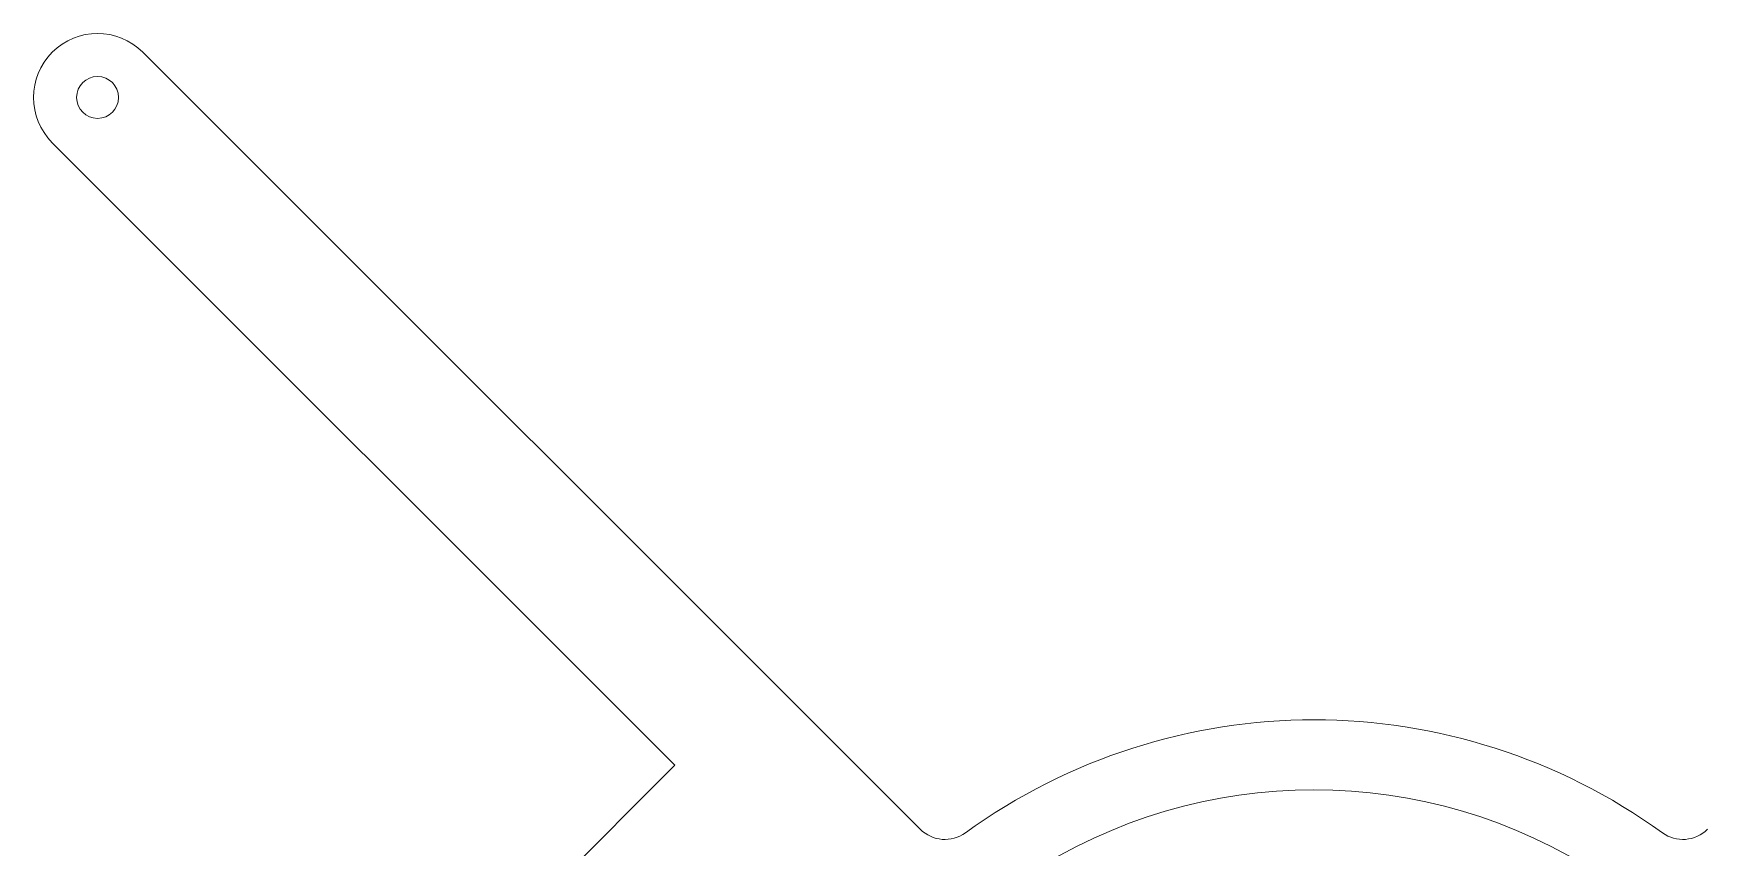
# Model space of a CAD drawing. Header units: millimetres. Extents: x 1474 to 2116, y 1544 to 1914.
# Drawn here: x 1551.8 to 1695.7, y 1760.1 to 1830.1 of the extents above; entities that cross this region are included whole.
import ezdxf

# ---------------------------------------------------------------- set-up
doc = ezdxf.new("R2010")
doc.units = ezdxf.units.MM

msp = doc.modelspace()

# ---------------------------------------------------------------- linework, layer by layer
at = {"color": 7, "linetype": 'Continuous', "lineweight": 15}
for p, q in [((1628.02, 1761.66), (1561.23, 1828.45)), ((1553.45, 1820.67), (1606.95, 1767.17)), ((1606.95, 1767.17), (1572.77, 1732.99))]:
    msp.add_line(p, q, dxfattribs=at)
msp.add_circle((1557.34, 1824.56), 1.8, dxfattribs=at)
for centre, radius, start, end in [((1557.34, 1824.56), 5.5, 45, 225), ((1661.84, 1720.06), 51, 54.0564, 125.9436), ((1661.84, 1720.06), 45, 56.6762, 123.3238), ((1630.14, 1763.78), 3, 225, 305.9436), ((1693.54, 1763.78), 3, 234.0564, 315)]:
    msp.add_arc(centre, radius, start, end, dxfattribs=at)

doc.saveas('drawing.dxf')
